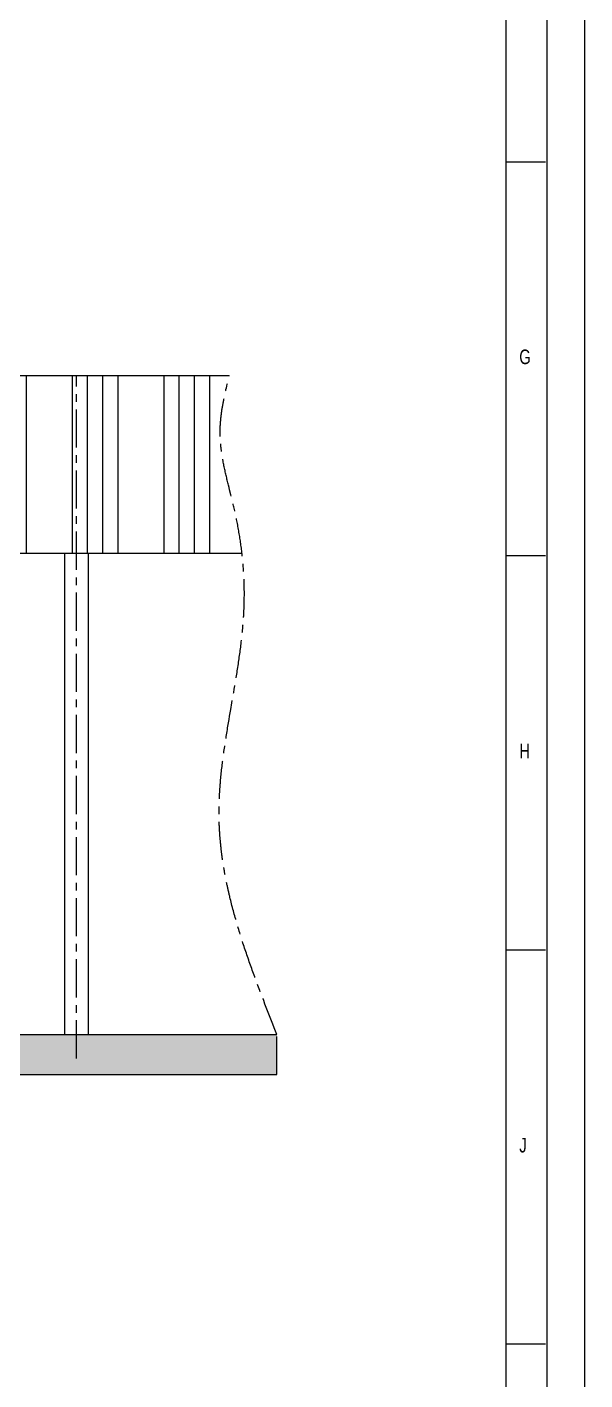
# Model space of a CAD drawing. Header units: millimetres. Extents: x 3220 to 226993, y 817 to 176024.
# Drawn here: x 220034 to 226993, y 73233 to 90106 of the extents above; entities that cross this region are included whole.
import ezdxf

# ---------------------------------------------------------------- set-up
doc = ezdxf.new("R2010")
doc.units = ezdxf.units.MM
doc.linetypes.add('AXES', pattern=[50.8, 31.75, -6.35, 6.35, -6.35])
doc.layers.add('Axe', color=1, linetype='AXES', lineweight=9)
doc.styles.add('SLDTEXTSTYLE0', font='TXT', dxfattribs={"width": 0.75})

# ---------------------------------------------------------------- blocks, each defined once
blk = doc.blocks.new('SECTION D-E')
h = blk.add_hatch()
h.set_pattern_fill('ANSI34', color=76, scale=60, angle=45)
h.paths.add_polyline_path([(25000, 8219), (24250, 8219), (24250, 6000), (25000, 6000)])
h.paths.add_polyline_path([(30000, 8219), (25000, 8219), (25000, 6000), (25150, 6000), (30000, 6000)])
edge = h.paths.add_edge_path()
edge.add_spline(control_points=[(32065, 6000), (32044, 6184), (31955, 6692), (31715, 7425), (31849, 7984), (31906, 8219)], knot_values=[6114.072042, 6114.072042, 6114.072042, 6114.072042, 6667.775317, 7650.016117, 8363.52173, 8363.52173, 8363.52173, 8363.52173], degree=3, periodic=0)
edge.add_line((31906, 8219), (30000, 8219))
edge.add_line((30000, 8219), (30000, 6000))
edge.add_line((30000, 6000), (32065, 6000))
h = blk.add_hatch()
h.set_pattern_fill('AR-CONC', color=256, scale=3)
h.paths.add_polyline_path([(-250, 0), (-1500, 0), (-1500, -500), (-250, -500)])
h.paths.add_polyline_path([(0, 0), (-250, 0), (-250, -500), (0, -500)])
h.paths.add_polyline_path([(250, 0), (0, 0), (0, -500), (250, -500)])
h.paths.add_polyline_path([(3000, 0), (250, 0), (250, -500), (3000, -500)])
h.paths.add_polyline_path([(6000, 0), (3000, 0), (3000, -500), (3250, -500), (6000, -500)])
h.paths.add_polyline_path([(9000, 0), (6000, 0), (6000, -500), (6250, -500), (9000, -500)])
h.paths.add_polyline_path([(23750, 0), (15000, 0), (15000, -500), (23750, -500)])
h.paths.add_polyline_path([(24000, 0), (23750, 0), (23750, -500), (24000, -500)])
h.paths.add_polyline_path([(24250, 0), (24000, 0), (24000, -500), (24250, -500)])
h.paths.add_polyline_path([(32500, 0), (24250, 0), (24250, -500), (32500, -500)])
h.paths.add_polyline_path([(9070, -100), (9000, -100), (9000, -500), (9070, -500)])
h.paths.add_polyline_path([(9000, -100), (9000, -500), (12000, -500), (12000, 0), (9000, 0)])
h.paths.add_polyline_path([(13720, -100), (13720, -500), (15000, -500), (15000, 0), (13790, 0), (13790, -100)])
h.paths.add_polyline_path([(12320, -500), (12320, -100), (12250, -100), (12250, 0), (12000, 0), (12000, -500)])
for p, q in [((-1500, 0), (32500, 0)), ((-1500, -500), (32500, -500))]:
    blk.add_line(p, q)
at = {"color": 76}
blk.add_lwpolyline([(32065, 6000), (24250, 6000), (24250, 8219), (31906, 8219)], dxfattribs=at)
blk.add_lwpolyline([(29850, 0), (30150, 0), (30150, 6000), (29850, 6000)], close=True, dxfattribs=at)
at = {"layer": 'Axe', "ltscale": 15}
for p, q in [((30000, -300), (30000, 8219)), ((32500, -500), (32500, 0))]:
    blk.add_line(p, q, dxfattribs=at)
blk.add_spline([(32500, 0), (31779, 2718), (32093, 5400), (31970, 6549), (31792, 7515), (31906, 8219)], degree=3, dxfattribs=at)
blk = doc.blocks.new('A1 E1-200')
at = {"color": 1, "linetype": 'Continuous', "lineweight": 18}
for p, q in [((0, 0), (0, 116400)), ((-1960, 1960), (-1960, 114440))]:
    blk.add_line(p, q, dxfattribs=at)
at = {"linetype": 'Continuous', "lineweight": 18}
blk.add_line((-937, 931), (-937, 115487), dxfattribs=at)
at = {"color": 1, "linetype": 'Continuous', "lineweight": 15}
blk.add_line((0, 0), (0, 114440), dxfattribs=at)
at = {"color": 5, "linetype": 'Continuous', "lineweight": 15}
for p, q in [((-1959, 58212), (-979, 58212)), ((-979, 48414), (-1959, 48414)), ((-979, 38616), (-1959, 38616)), ((-979, 28818), (-1959, 28818))]:
    blk.add_line(p, q, dxfattribs=at)
at = {"color": 5, "lineweight": 15, "style": 'SLDTEXTSTYLE0', "width": 0.75}
blk.add_text('J', height=363, dxfattribs=at).set_placement((-1632, 33583))
at = {"color": 5, "linetype": 'Continuous', "lineweight": 15, "char_height": 363, "attachment_point": 1, "style": 'SLDTEXTSTYLE0'}
for s, insert in [('G', (-1632, 53542)), ('H', (-1632, 43744))]:
    blk.add_mtext(s, dxfattribs=dict(at, insert=insert))

msp = doc.modelspace()

# ---------------------------------------------------------------- block references
at = {"xscale": 0.5017310599597968, "yscale": 0.5017310599597968, "zscale": 0.5017310599597968}
msp.add_blockref('A1 E1-200', (226993.4, 59220.8), dxfattribs=at)
at = {"color": 2}
msp.add_blockref('SECTION D-E', (190650.8, 77542.4), dxfattribs=at)

doc.saveas('drawing.dxf')
